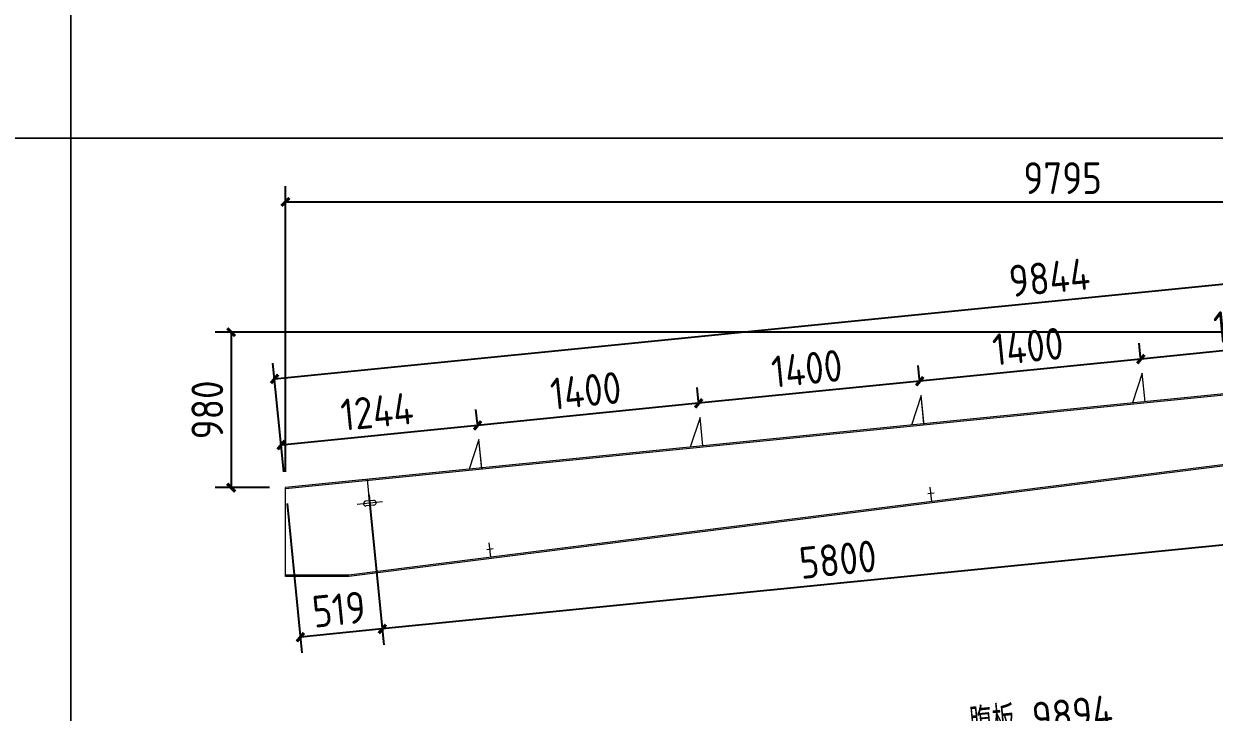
# Model space of a CAD drawing. Extents: x 485428 to 797698, y 56414 to 211814.
# Drawn here: x 763143 to 770644, y 140998 to 145335 of the extents above; entities that cross this region are included whole.
import ezdxf

# ---------------------------------------------------------------- set-up
doc = ezdxf.new("R2010")
doc.units = 0
doc.header["$LTSCALE"] = 1000
doc.header["$MEASUREMENT"] = 0
doc.layers.add('DOTE', color=1, linetype='Continuous')
doc.styles.get("Standard").update_dxf_attribs({"font": 'gbenor.shx', "bigfont": 'gbcbig.shx'})
doc.dimstyles.get("Standard").update_dxf_attribs({"dimscale": 100, "dimtxt": 2, "dimasz": 0.4, "dimexe": 0.5, "dimexo": 1, "dimgap": 0.5, "dimtad": 1, "dimdec": 0, "dimzin": 0, "dimdsep": 46, "dimtxsty": 'Standard', "dimblk": 'ARCHTICK', "dimcen": 0.09, "dimadec": 0, "dimazin": 0, "dimtfac": 1, "dimtdec": 0, "dimtix": 1, "dimtmove": 2, "dimatfit": 3, "dimfxl": 1, "dimtolj": 1, "dimtzin": 0, "dimarcsym": 0})

# ---------------------------------------------------------------- blocks, each defined once
blk = doc.blocks.new('_ArchTick')
at = {"color": 0, "linetype": 'ByBlock', "const_width": 0.4}
blk.add_lwpolyline([(-0.5, -0.5), (0.5, 0.5)], dxfattribs=at)
blk = doc.blocks.new('*D2537')
at = {"color": 3, "lineweight": -2}
for p, q in [((771573, 143372.6), (771564.1, 143461.7)), ((771574.1, 143362.2), (770181, 143222.9)), ((770180, 143233.3), (770171.1, 143322.4))]:
    blk.add_line(p, q, dxfattribs=at)
at = {"layer": 'Defpoints', "color": 0}
for p in [(771583, 143273.1), (770181, 143222.9), (770189.9, 143133.8)]:
    blk.add_point(p, dxfattribs=at)
at = {"color": 3, "lineweight": -2, "xscale": 50, "yscale": 50, "zscale": 50}
for p, rotation in [((771574.1, 143362.2), 5.710593137575612), ((770181, 143222.9), 185.7105931375756)]:
    blk.add_blockref('_ArchTick', p, dxfattribs=dict(at, rotation=rotation))
at = {"color": 0, "lineweight": 15, "insert": (770862.6, 143441.8), "char_height": 200, "attachment_point": 5, "rotation": 5.71059}
blk.add_mtext('\\A1;1400', dxfattribs=at)
blk = doc.blocks.new('*D2538')
at = {"color": 3, "lineweight": -2}
for p, q in [((770180, 143233.3), (770171.1, 143322.4)), ((770181, 143222.9), (768788, 143083.6)), ((768786.9, 143094), (768778, 143183.1))]:
    blk.add_line(p, q, dxfattribs=at)
at = {"layer": 'Defpoints', "color": 0}
for p in [(770189.9, 143133.8), (768788, 143083.6), (768796.9, 142994.5)]:
    blk.add_point(p, dxfattribs=at)
at = {"color": 3, "lineweight": -2, "xscale": 50, "yscale": 50, "zscale": 50}
for p, rotation in [((770181, 143222.9), 5.710593137575612), ((768788, 143083.6), 185.7105931375756)]:
    blk.add_blockref('_ArchTick', p, dxfattribs=dict(at, rotation=rotation))
at = {"color": 0, "lineweight": 15, "insert": (769469.6, 143302.5), "char_height": 200, "attachment_point": 5, "rotation": 5.71059}
blk.add_mtext('\\A1;1400', dxfattribs=at)
blk = doc.blocks.new('*D2539')
at = {"color": 3, "lineweight": -2}
for p, q in [((768786.9, 143094), (768778, 143183.1)), ((768788, 143083.6), (767394.9, 142944.3)), ((767393.9, 142954.7), (767385, 143043.8))]:
    blk.add_line(p, q, dxfattribs=at)
at = {"layer": 'Defpoints', "color": 0}
for p in [(768796.9, 142994.5), (767394.9, 142944.3), (767403.8, 142855.2)]:
    blk.add_point(p, dxfattribs=at)
at = {"color": 3, "lineweight": -2, "xscale": 50, "yscale": 50, "zscale": 50}
for p, rotation in [((768788, 143083.6), 5.710593137575612), ((767394.9, 142944.3), 185.7105931375756)]:
    blk.add_blockref('_ArchTick', p, dxfattribs=dict(at, rotation=rotation))
at = {"color": 0, "lineweight": 15, "insert": (768076.5, 143163.2), "char_height": 200, "attachment_point": 5, "rotation": 5.71059}
blk.add_mtext('\\A1;1400', dxfattribs=at)
blk = doc.blocks.new('*D2540')
at = {"color": 3, "lineweight": -2}
for p, q in [((767393.9, 142954.7), (767385, 143043.8)), ((766000.8, 142815.4), (765991.9, 142904.5)), ((767394.9, 142944.3), (766001.9, 142805))]:
    blk.add_line(p, q, dxfattribs=at)
at = {"layer": 'Defpoints', "color": 0}
for p in [(767403.8, 142855.2), (766001.9, 142805), (766010.8, 142715.9)]:
    blk.add_point(p, dxfattribs=at)
at = {"color": 3, "lineweight": -2, "xscale": 50, "yscale": 50, "zscale": 50}
for p, rotation in [((767394.9, 142944.3), 5.710593137575612), ((766001.9, 142805), 185.7105931375756)]:
    blk.add_blockref('_ArchTick', p, dxfattribs=dict(at, rotation=rotation))
at = {"color": 0, "lineweight": 15, "insert": (766683.5, 143023.9), "char_height": 200, "attachment_point": 5, "rotation": 5.71059}
blk.add_mtext('\\A1;1400', dxfattribs=at)
blk = doc.blocks.new('*D2541')
at = {"color": 3, "lineweight": -2}
for p, q in [((766000.8, 142815.4), (765991.9, 142904.5)), ((764781.1, 142512.5), (764754.2, 142780.8)), ((766001.9, 142805), (764764.2, 142681.3))]:
    blk.add_line(p, q, dxfattribs=at)
at = {"layer": 'Defpoints', "color": 0}
for p in [(764764.2, 142681.3), (766010.8, 142715.9), (764791, 142413)]:
    blk.add_point(p, dxfattribs=at)
at = {"color": 3, "lineweight": -2, "xscale": 50, "yscale": 50, "zscale": 50}
for p, rotation in [((766001.9, 142805), 5.710593137575612), ((764764.2, 142681.3), 185.7105931375756)]:
    blk.add_blockref('_ArchTick', p, dxfattribs=dict(at, rotation=rotation))
at = {"color": 0, "lineweight": 15, "insert": (765368.1, 142892.4), "char_height": 200, "attachment_point": 5, "rotation": 5.71059}
blk.add_mtext('\\A1;1244', dxfattribs=at)
blk = doc.blocks.new('*D2542')
at = {"color": 3, "lineweight": -2}
for p, q in [((774486, 143392.5), (764349, 143392.5)), ((764449, 143392.5), (764449, 142413)), ((764691, 142413), (764349, 142413))]:
    blk.add_line(p, q, dxfattribs=at)
at = {"layer": 'Defpoints', "color": 0}
for p in [(774586, 143392.5), (764449, 142413), (764791, 142413)]:
    blk.add_point(p, dxfattribs=at)
at = {"color": 3, "lineweight": -2, "xscale": 50, "yscale": 50, "zscale": 50}
for p, rotation in [((764449, 143392.5), 90), ((764449, 142413), 270)]:
    blk.add_blockref('_ArchTick', p, dxfattribs=dict(at, rotation=rotation))
at = {"color": 0, "lineweight": 15, "insert": (764299, 142902.8), "char_height": 200, "attachment_point": 5, "rotation": 90}
blk.add_mtext('\\A1;980', dxfattribs=at)
blk = doc.blocks.new('*D2492')
at = {"color": 3, "lineweight": -2}
for p, q in [((764791, 142513), (764791, 144313.3)), ((774586, 143492.5), (774586, 144313.3)), ((764791, 144213.3), (774586, 144213.3))]:
    blk.add_line(p, q, dxfattribs=at)
at = {"layer": 'Defpoints', "color": 0}
for p in [(774586, 144213.3), (774586, 143392.5), (764791, 142413)]:
    blk.add_point(p, dxfattribs=at)
at = {"color": 3, "lineweight": -2, "xscale": 50, "yscale": 50, "zscale": 50, "rotation": 180}
blk.add_blockref('_ArchTick', (764791, 144213.3), dxfattribs=at)
at = {"color": 3, "lineweight": -2, "xscale": 50, "yscale": 50, "zscale": 50}
blk.add_blockref('_ArchTick', (774586, 144213.3), dxfattribs=at)
at = {"color": 0, "lineweight": 15, "insert": (769688.5, 144363.3), "char_height": 200, "attachment_point": 5}
blk.add_mtext('\\A1;9795', dxfattribs=at)
blk = doc.blocks.new('*D2493')
at = {"color": 3, "lineweight": -2}
for p, q in [((774576.1, 143492), (774507.5, 144177.3)), ((764722.5, 143098.3), (774517.5, 144077.8)), ((764781.1, 142512.5), (764712.5, 143197.8))]:
    blk.add_line(p, q, dxfattribs=at)
at = {"layer": 'Defpoints', "color": 0}
for p in [(774517.5, 144077.8), (774586, 143392.5), (764791, 142413)]:
    blk.add_point(p, dxfattribs=at)
at = {"color": 3, "lineweight": -2, "xscale": 50, "yscale": 50, "zscale": 50}
for p, rotation in [((774517.5, 144077.8), 5.710593137485651), ((764722.5, 143098.3), 185.7105931374856)]:
    blk.add_blockref('_ArchTick', p, dxfattribs=dict(at, rotation=rotation))
at = {"color": 0, "lineweight": 15, "insert": (769605.1, 143737.3), "char_height": 200, "attachment_point": 5, "rotation": 5.71059}
blk.add_mtext('\\A1;9844', dxfattribs=at)
blk = doc.blocks.new('*D2498')
at = {"color": 3, "lineweight": -2}
for p, q in [((771088.7, 142942.3), (771182.9, 142000.2)), ((765317.4, 142365.2), (765411.6, 141423.1)), ((771172.9, 142099.7), (765401.7, 141522.6))]:
    blk.add_line(p, q, dxfattribs=at)
at = {"layer": 'Defpoints', "color": 0}
for p in [(771078.7, 143041.8), (765307.5, 142464.7), (765401.7, 141522.6)]:
    blk.add_point(p, dxfattribs=at)
at = {"color": 3, "lineweight": -2, "xscale": 50, "yscale": 50, "zscale": 50}
for p, rotation in [((771172.9, 142099.7), 5.710593136947395), ((765401.7, 141522.6), 185.7105931369474)]:
    blk.add_blockref('_ArchTick', p, dxfattribs=dict(at, rotation=rotation))
at = {"color": 0, "lineweight": 15, "insert": (768272.4, 141960.4), "char_height": 200, "attachment_point": 5, "rotation": 5.71059}
blk.add_mtext('\\A1;5800', dxfattribs=at)
blk = doc.blocks.new('*D2499')
at = {"color": 3, "lineweight": -2}
for p, q in [((764801, 142313.5), (764895.2, 141371.4)), ((765317.4, 142365.2), (765411.6, 141423.1)), ((765401.7, 141522.6), (764885.2, 141470.9))]:
    blk.add_line(p, q, dxfattribs=at)
at = {"layer": 'Defpoints', "color": 0}
for p in [(765307.5, 142464.7), (764791, 142413), (764885.2, 141470.9)]:
    blk.add_point(p, dxfattribs=at)
at = {"color": 3, "lineweight": -2, "xscale": 50, "yscale": 50, "zscale": 50}
for p, rotation in [((765401.7, 141522.6), 5.710593136947395), ((764885.2, 141470.9), 185.7105931369474)]:
    blk.add_blockref('_ArchTick', p, dxfattribs=dict(at, rotation=rotation))
at = {"color": 0, "lineweight": 15, "insert": (765128.5, 141646), "char_height": 200, "attachment_point": 5, "rotation": 5.71059}
blk.add_mtext('\\A1;519', dxfattribs=at)
blk = doc.blocks.new('*D2475')
at = {"color": 3, "lineweight": -2}
for p, q in [((774558.1, 140628.6), (774480.9, 141400)), ((764646.1, 140316), (774490.9, 141300.5)), ((764713.3, 139644.1), (764636.2, 140415.5))]:
    blk.add_line(p, q, dxfattribs=at)
at = {"layer": 'Defpoints', "color": 0}
for p in [(774490.9, 141300.5), (774568, 140529.1), (764723.2, 139544.6)]:
    blk.add_point(p, dxfattribs=at)
at = {"color": 3, "lineweight": -2, "xscale": 50, "yscale": 50, "zscale": 50}
for p, rotation in [((774490.9, 141300.5), 5.710593137499544), ((764646.1, 140316), 185.7105931374995)]:
    blk.add_blockref('_ArchTick', p, dxfattribs=dict(at, rotation=rotation))
at = {"color": 0, "lineweight": 15, "insert": (769552.9, 140964.1), "char_height": 200, "attachment_point": 5, "rotation": 5.71059}
blk.add_mtext('\\A1;腹板 9894', dxfattribs=at)

msp = doc.modelspace()

# ---------------------------------------------------------------- linework, layer by layer
at = {"lineweight": 15}
for p, q in [((774586, 143392.5), (764791, 142413)), ((774586, 143384.5), (764791, 142405)), ((774568, 143047), (765190.5, 141861.9)), ((774568, 143039), (765191, 141853.9)), ((768878.6, 142378.4), (768838.9, 142373.4)), ((765402.3, 142323.4), (765243.1, 142307.5)), ((765346.1, 142332.8), (765296.4, 142327.9)), ((765349.1, 142303), (765299.3, 142298)), ((765317.2, 142370.2), (765328.2, 142260.7)), ((766099.7, 142027.2), (766060, 142022.2)), ((765190.5, 141861.9), (764791, 141861.9)), ((765191, 141853.9), (764791, 141853.9))]:
    msp.add_line(p, q, dxfattribs=at)
at = {"color": 2, "lineweight": 15}
for p, q in [((770189.9, 143133.8), (770128.2, 142946.7)), ((770207.8, 142954.7), (770189.9, 143133.8)), ((770207.8, 142954.7), (770189.9, 143133.8)), ((768796.9, 142994.5), (768735.2, 142807.4)), ((768814.8, 142815.4), (768796.9, 142994.5)), ((768815.6, 142807.4), (768796.9, 142994.5)), ((767403.8, 142855.2), (767342.1, 142668.1)), ((767421.7, 142676.1), (767403.8, 142855.2)), ((767421.7, 142676.1), (767403.8, 142855.2)), ((766010.8, 142715.9), (765949.1, 142528.8)), ((766028.7, 142536.8), (766010.8, 142715.9)), ((766029.5, 142528.8), (766010.8, 142715.9)), ((768863.7, 142326.1), (768854.8, 142415.7)), ((766084.9, 141975), (766075.9, 142064.6))]:
    msp.add_line(p, q, dxfattribs=at)
at = {"color": 1, "lineweight": 15}
msp.add_line((765350.8, 142031.6), (765307.5, 142464.7), dxfattribs=at)
at = {"lineweight": 15}
for points in [[(748588.1, 155114.2), (763438.1, 155114.2), (763438.1, 144614.2), (748588.1, 144614.2)], [(763438.1, 155114.2), (778288.1, 155114.2), (778288.1, 144614.2), (763438.1, 144614.2)], [(748588.1, 144614.2), (763438.1, 144614.2), (763438.1, 134114.2), (748588.1, 134114.2)], [(763438.1, 144614.2), (778288.1, 144614.2), (778288.1, 134114.2), (763438.1, 134114.2)]]:
    msp.add_lwpolyline(points, close=True, dxfattribs=at)
for centre, start, end in [((765297.8, 142312.9), 95.71059, 275.71059), ((765347.6, 142317.9), 275.71059, 95.71059)]:
    msp.add_arc(centre, 15, start, end, dxfattribs=at)
at = {"layer": 'DOTE', "lineweight": 15}
msp.add_line((764791, 141853.9), (764791, 142413), dxfattribs=at)

# ---------------------------------------------------------------- dimensions: what is measured, and where the dimension line sits
at = {"lineweight": 15}
dim = msp.add_linear_dim(base=(774586, 144213.3), p1=(764791, 142413), p2=(774586, 143392.5), dimstyle='Standard', override={"dimtxt": 2, "dimasz": 0.5, "dimexe": 1, "dimexo": 1, "dimclrd": 3, "dimclre": 3}, dxfattribs=at)
dim.commit()
dim.dimension.update_dxf_attribs({"geometry": '*D2492', "text_midpoint": (769688.5, 144363.3)})
dim = msp.add_aligned_dim(p1=(764791, 142413), p2=(774586, 143392.5), distance=688.7, dimstyle='Standard', override={"dimtxt": 2, "dimasz": 0.5, "dimexe": 1, "dimexo": 1, "dimclrd": 3, "dimclre": 3}, dxfattribs=at)
dim.commit()
dim.dimension.update_dxf_attribs({"geometry": '*D2493', "text_midpoint": (769605.1, 143737.3)})
for base, p1, p2, angle, picture, middle in [((770181, 143222.9), (771583, 143273.1), (770189.9, 143133.8), 5.71059, '*D2537', (770862.6, 143441.8)), ((764449.020044, 142413.0067655), (774586.0132671, 143392.5067655), (764791.0132671, 142413.0067655), 90, '*D2542', (764299.020044, 142902.7567655)), ((768788, 143083.6), (770189.9, 143133.8), (768796.9, 142994.5), 5.71059, '*D2538', (769469.6, 143302.5)), ((767394.9, 142944.3), (768796.9, 142994.5), (767403.8, 142855.2), 5.71059, '*D2539', (768076.5, 143163.2)), ((766001.9, 142805), (767403.8, 142855.2), (766010.8, 142715.9), 5.71059, '*D2540', (766683.5, 143023.9)), ((764764.2, 142681.3), (766010.8, 142715.9), (764791, 142413), 5.71059, '*D2541', (765368.1, 142892.4)), ((765401.7, 141522.6), (771078.7, 143041.8), (765307.5, 142464.7), 5.71059, '*D2498', (768272.4, 141960.4)), ((764885.2, 141470.9), (765307.5, 142464.7), (764791, 142413), 5.71059, '*D2499', (765128.5, 141646))]:
    dim = msp.add_linear_dim(base=base, p1=p1, p2=p2, angle=angle, dimstyle='Standard', override={"dimtxt": 2, "dimasz": 0.5, "dimexe": 1, "dimexo": 1, "dimclrd": 3, "dimclre": 3}, dxfattribs=at)
    dim.commit()
    dim.dimension.update_dxf_attribs({"geometry": picture, "text_midpoint": middle})
dim = msp.add_aligned_dim(p1=(764723.2, 139544.6), p2=(774568, 140529.1), distance=775.2, text='腹板 9894', dimstyle='Standard', override={"dimtxt": 2, "dimasz": 0.5, "dimexe": 1, "dimexo": 1, "dimclrd": 3, "dimclre": 3}, dxfattribs=at)
dim.commit()
dim.dimension.update_dxf_attribs({"geometry": '*D2475', "text_midpoint": (769552.9, 140964.1)})

doc.saveas('drawing.dxf')
